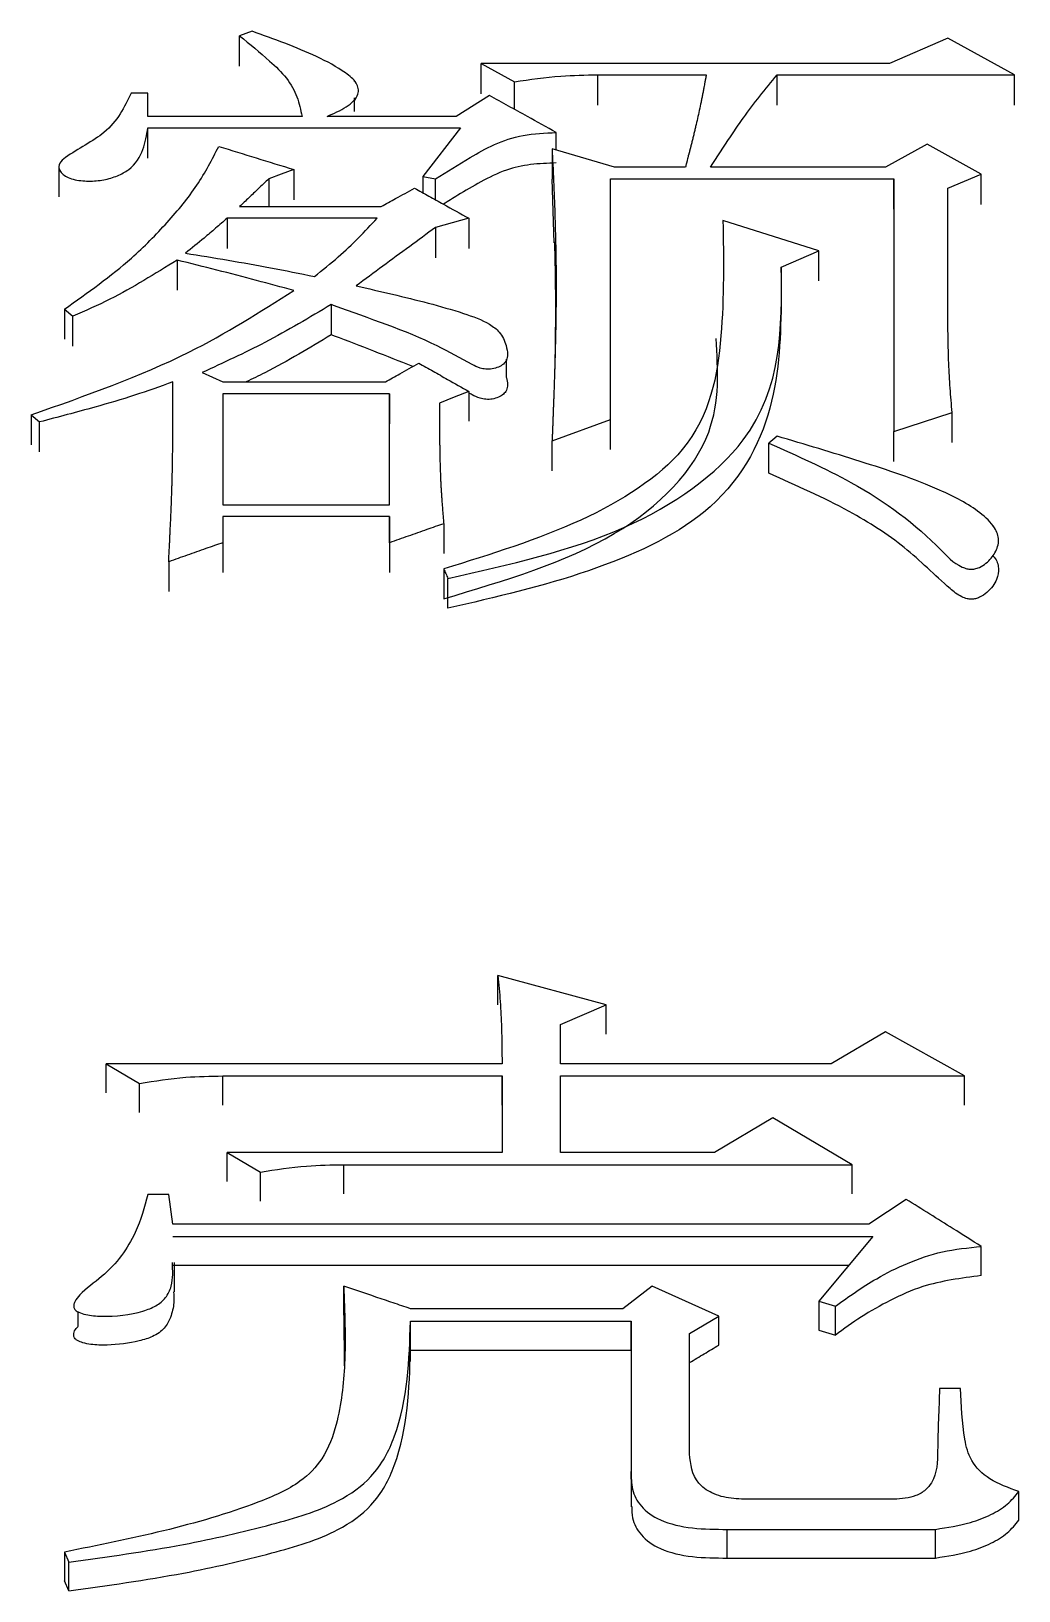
# Model space of a CAD drawing. Header units: millimetres. Extents: x 1852 to 4288, y 681 to 2404.
# Drawn here: x 2404.851 to 2407.414, y 2193.046 to 2197.093 of the extents above; entities that cross this region are included whole.
import ezdxf

# ---------------------------------------------------------------- set-up
doc = ezdxf.new("R2010")
doc.units = ezdxf.units.MM

msp = doc.modelspace()

# ---------------------------------------------------------------- linework, layer by layer
at = {"color": 7, "linetype": 'Continuous', "lineweight": 25}
for p, q in [((2405.4239, 2197.0929), (2405.3915, 2197.081)), ((2405.3915, 2197.0021), (2405.3915, 2197.081)), ((2407.2304, 2197.075), (2407.079, 2197.0095)), ((2407.4035, 2196.9796), (2407.2304, 2197.075)), ((2406.0189, 2197.0095), (2406.1054, 2196.9617)), ((2407.079, 2197.0095), (2406.0189, 2197.0095)), ((2406.0189, 2196.9307), (2406.0189, 2197.0095)), ((2406.3218, 2196.9796), (2406.603, 2196.9796)), ((2406.3218, 2196.9009), (2406.3218, 2196.9796)), ((2406.7869, 2196.9796), (2407.4035, 2196.9796)), ((2407.4035, 2196.9009), (2407.4035, 2196.9796)), ((2405.1535, 2196.9319), (2405.1102, 2196.9319)), ((2405.1535, 2196.872), (2405.1535, 2196.9319)), ((2405.69, 2196.9623), (2405.69, 2196.9642)), ((2406.1054, 2196.89), (2406.1054, 2196.9617)), ((2405.69, 2196.8849), (2405.69, 2196.9198)), ((2406.0405, 2196.9259), (2405.954, 2196.872)), ((2405.5537, 2196.872), (2405.1535, 2196.872)), ((2405.954, 2196.872), (2405.6186, 2196.872)), ((2405.1535, 2196.7635), (2405.1535, 2196.8421)), ((2405.9648, 2196.842), (2405.8675, 2196.716)), ((2406.2136, 2196.7849), (2406.2136, 2196.83)), ((2406.2028, 2196.7881), (2406.2028, 2196.7091)), ((2406.365, 2196.74), (2406.2028, 2196.7881)), ((2407.1763, 2196.8001), (2407.0682, 2196.74)), ((2407.317, 2196.722), (2407.1763, 2196.8001)), ((2404.9225, 2196.7421), (2404.9225, 2196.6632)), ((2405.5321, 2196.734), (2405.5321, 2196.6555)), ((2406.5489, 2196.74), (2406.365, 2196.74)), ((2407.0682, 2196.74), (2406.6138, 2196.74)), ((2405.4672, 2196.71), (2405.4672, 2196.6377)), ((2405.8675, 2196.716), (2405.8675, 2196.6738)), ((2405.8675, 2196.716), (2405.8999, 2196.7099)), ((2406.2081, 2196.5442), (2406.2028, 2196.7091)), ((2406.3542, 2196.7099), (2407.0898, 2196.7099)), ((2406.3542, 2196.0852), (2406.3542, 2196.7099)), ((2407.0898, 2196.7099), (2407.0898, 2196.0546)), ((2407.0898, 2196.6315), (2407.0898, 2196.7099)), ((2407.2304, 2196.6859), (2407.317, 2196.722)), ((2407.2304, 2196.3169), (2407.2304, 2196.6859)), ((2407.317, 2196.6435), (2407.317, 2196.722)), ((2405.7485, 2196.6076), (2405.359, 2196.6076)), ((2405.359, 2196.6076), (2405.359, 2196.5292)), ((2405.3915, 2196.6377), (2405.7593, 2196.6377)), ((2405.9864, 2196.6075), (2405.9864, 2196.5292)), ((2405.8999, 2196.5834), (2405.8999, 2196.5051)), ((2406.8951, 2196.523), (2406.6463, 2196.6015)), ((2406.7977, 2196.4806), (2406.8951, 2196.523)), ((2406.8951, 2196.4448), (2406.8951, 2196.523)), ((2405.2292, 2196.4988), (2405.2292, 2196.4206)), ((2406.7977, 2196.4806), (2406.7977, 2196.4025)), ((2404.9372, 2196.3716), (2404.9588, 2196.3534)), ((2404.9588, 2196.2753), (2404.9588, 2196.3534)), ((2406.0847, 2196.1944), (2406.0847, 2196.2423)), ((2405.3482, 2196.1829), (2405.7701, 2196.1829)), ((2405.9864, 2196.1585), (2405.9864, 2196.0807)), ((2405.3482, 2196.1524), (2405.3482, 2195.8644)), ((2405.7809, 2196.1524), (2405.3482, 2196.1524)), ((2405.7809, 2195.8644), (2405.7809, 2196.1524)), ((2405.7809, 2196.1524), (2405.7809, 2196.0746)), ((2404.8506, 2196.0974), (2404.8723, 2196.0791)), ((2404.8506, 2196.0974), (2404.8506, 2196.0193)), ((2404.8723, 2196.0014), (2404.8723, 2196.0791)), ((2405.2184, 2196.0916), (2405.2184, 2196.1047)), ((2406.2028, 2196.0301), (2406.3542, 2196.0852)), ((2406.3542, 2196.0075), (2406.3542, 2196.0852)), ((2407.0898, 2196.0546), (2407.2413, 2196.1035)), ((2407.2413, 2196.0258), (2407.2413, 2196.1035)), ((2405.7809, 2195.8644), (2405.7809, 2196.0742)), ((2407.0898, 2195.9769), (2407.0898, 2196.0546)), ((2406.2028, 2195.9524), (2406.2028, 2196.0301)), ((2406.7653, 2195.9459), (2406.7653, 2196.0239)), ((2405.3482, 2195.8644), (2405.7809, 2195.8644)), ((2405.7809, 2195.8336), (2405.3482, 2195.8336)), ((2405.3482, 2195.8336), (2405.3482, 2195.7658)), ((2405.7809, 2195.7658), (2405.7809, 2195.8336)), ((2405.7809, 2195.8336), (2405.7809, 2195.7562)), ((2405.9215, 2195.8151), (2405.9215, 2195.7377)), ((2407.3472, 2195.8084), (2407.3472, 2195.8106)), ((2405.3482, 2195.7658), (2405.3482, 2195.6885)), ((2405.7809, 2195.7658), (2405.7809, 2195.6885)), ((2405.2076, 2195.7165), (2405.2076, 2195.6392)), ((2405.9324, 2195.596), (2405.9324, 2195.6732)), ((2406.3434, 2194.5667), (2406.0622, 2194.6429)), ((2406.0622, 2194.5668), (2406.0622, 2194.6429)), ((2406.2244, 2194.5159), (2406.3434, 2194.5667)), ((2406.3434, 2194.4907), (2406.3434, 2194.5667)), ((2406.2244, 2194.414), (2406.2244, 2194.5159)), ((2407.0682, 2194.4968), (2406.9276, 2194.414)), ((2407.2737, 2194.3822), (2407.0682, 2194.4968)), ((2405.0454, 2194.4141), (2405.1319, 2194.363)), ((2406.073, 2194.414), (2405.0454, 2194.4141)), ((2405.3482, 2194.3822), (2406.073, 2194.3822)), ((2405.3482, 2194.3063), (2405.3482, 2194.3822)), ((2406.073, 2194.3822), (2406.073, 2194.184)), ((2406.073, 2194.3064), (2406.073, 2194.3822)), ((2406.9276, 2194.414), (2406.2244, 2194.414)), ((2406.2244, 2194.3822), (2407.2737, 2194.3822)), ((2406.2244, 2194.184), (2406.2244, 2194.3822)), ((2407.2737, 2194.3064), (2407.2737, 2194.3822)), ((2405.1319, 2194.2873), (2405.1319, 2194.363)), ((2406.7761, 2194.2736), (2406.6247, 2194.184)), ((2406.9817, 2194.152), (2406.7761, 2194.2736)), ((2405.3591, 2194.184), (2405.4456, 2194.1327)), ((2406.073, 2194.184), (2405.3591, 2194.184)), ((2406.6247, 2194.184), (2406.2244, 2194.184)), ((2405.6619, 2194.0764), (2405.6619, 2194.152)), ((2405.6619, 2194.152), (2406.9817, 2194.152)), ((2406.9817, 2194.0764), (2406.9817, 2194.152)), ((2405.4456, 2194.0572), (2405.4456, 2194.1327)), ((2405.2076, 2194.075), (2405.1535, 2194.075)), ((2405.2184, 2193.9978), (2405.2076, 2194.075)), ((2407.1223, 2194.0621), (2407.0249, 2193.9978)), ((2407.0249, 2193.9978), (2405.2184, 2193.9978)), ((2405.2184, 2193.9656), (2407.0357, 2193.9656)), ((2407.0357, 2193.9656), (2406.8951, 2193.7979)), ((2407.317, 2193.8645), (2407.317, 2193.9398)), ((2405.223, 2193.8226), (2405.223, 2193.8983)), ((2406.9726, 2193.8903), (2405.2184, 2193.8903)), ((2405.6619, 2193.7615), (2405.6619, 2193.8367)), ((2406.4624, 2193.8367), (2406.3867, 2193.7785)), ((2406.6355, 2193.7591), (2406.4624, 2193.8367)), ((2404.9716, 2193.8083), (2404.9716, 2193.8067)), ((2404.9716, 2193.7708), (2404.9716, 2193.7327)), ((2406.3867, 2193.7785), (2405.835, 2193.7785)), ((2406.8951, 2193.7979), (2406.9384, 2193.785)), ((2406.8951, 2193.7979), (2406.8951, 2193.7228)), ((2406.9384, 2193.7099), (2406.9384, 2193.785)), ((2405.6619, 2193.7615), (2405.6634, 2193.6302)), ((2405.835, 2193.6711), (2405.835, 2193.7462)), ((2405.835, 2193.7462), (2406.4083, 2193.7462)), ((2406.4083, 2193.7462), (2406.4083, 2193.3563)), ((2406.4083, 2193.6711), (2406.4083, 2193.7462)), ((2406.5598, 2193.7138), (2406.6355, 2193.7591)), ((2406.6355, 2193.684), (2406.6355, 2193.7591)), ((2405.8356, 2193.6412), (2405.8356, 2193.7167)), ((2406.5598, 2193.4019), (2406.5598, 2193.7138)), ((2406.8951, 2193.7228), (2406.9384, 2193.7099)), ((2405.835, 2193.6711), (2406.4083, 2193.6711)), ((2406.4083, 2193.6711), (2406.4083, 2193.2817)), ((2407.2629, 2193.5711), (2407.2088, 2193.5711)), ((2406.4083, 2193.3363), (2406.4083, 2193.3563)), ((2406.4083, 2193.3393), (2406.4083, 2193.2646)), ((2407.4144, 2193.2295), (2407.4144, 2193.304)), ((2407.0898, 2193.2844), (2406.722, 2193.2844)), ((2406.6571, 2193.2059), (2407.198, 2193.2059)), ((2406.6571, 2193.1315), (2406.6571, 2193.2059)), ((2407.198, 2193.1315), (2407.198, 2193.2059)), ((2404.9372, 2193.147), (2404.948, 2193.1207)), ((2406.6571, 2193.1315), (2407.198, 2193.1315)), ((2404.948, 2193.0465), (2404.948, 2193.1207)), ((2404.948, 2193.0465), (2404.9372, 2193.0727))]:
    msp.add_line(p, q, dxfattribs=at)
at = {"color": 7, "linetype": 'Continuous', "lineweight": 25, "flags": 128}
for points in [[(2406.7869, 2196.9009), (2406.7869, 2196.928), (2406.7869, 2196.9538), (2406.7869, 2196.9796)], [(2405.1535, 2196.8421), (2405.5592, 2196.8421), (2405.9648, 2196.842)], [(2405.5321, 2196.734), (2405.4997, 2196.722), (2405.4672, 2196.71)], [(2405.9864, 2196.6075), (2405.9432, 2196.5955), (2405.8999, 2196.5834)], [(2404.9372, 2196.3716), (2404.9372, 2196.3429), (2404.9372, 2196.318), (2404.9372, 2196.2935)], [(2405.6295, 2196.3837), (2405.6295, 2196.3608), (2405.6295, 2196.3378), (2405.6295, 2196.3053)], [(2405.2941, 2196.2073), (2405.3212, 2196.1951), (2405.3482, 2196.1829)], [(2405.9864, 2196.1585), (2405.9486, 2196.1432), (2405.9107, 2196.128)], [(2406.7869, 2196.0423), (2406.7761, 2196.0331), (2406.7653, 2196.0239)], [(2405.9215, 2195.6979), (2405.9215, 2195.6664), (2405.9215, 2195.6434), (2405.9215, 2195.6207)], [(2405.0454, 2194.3382), (2405.0454, 2194.3571), (2405.0454, 2194.3761), (2405.0454, 2194.4141)], [(2405.3591, 2194.1084), (2405.3591, 2194.1273), (2405.3591, 2194.1462), (2405.3591, 2194.184)], [(2404.9372, 2193.147), (2404.9372, 2193.1163), (2404.9372, 2193.0945), (2404.9372, 2193.0727)]]:
    msp.add_lwpolyline(points, dxfattribs=at)
at = {"color": 7, "linetype": 'Continuous', "lineweight": 25}
for points, knots in [([(2405.6186, 2196.872), (2405.636, 2196.8796), (2405.67, 2196.8943), (2405.7046, 2196.9257), (2405.6975, 2196.9602), (2405.657, 2196.9937), (2405.5682, 2197.0411), (2405.4813, 2197.0723), (2405.4239, 2197.0929)], [0, 0, 0, 0, 0.121652, 0.238643, 0.329835, 0.425879, 0.621221, 1, 1, 1, 1]), ([(2405.3915, 2197.081), (2405.418, 2197.0594), (2405.4615, 2197.024), (2405.5161, 2196.9721), (2405.5429, 2196.9228), (2405.5501, 2196.8889), (2405.5537, 2196.872)], [0, 0, 0, 0, 0.34464, 0.565757, 0.783533, 1, 1, 1, 1]), ([(2406.1054, 2196.9617), (2406.1452, 2196.9677), (2406.2163, 2196.9783), (2406.2895, 2196.9792), (2406.3218, 2196.9796)], [0, 0, 0, 0, 0.558835, 1, 1, 1, 1]), ([(2406.603, 2196.9796), (2406.6027, 2196.9779), (2406.602, 2196.9744), (2406.6012, 2196.97), (2406.6004, 2196.9656), (2406.5997, 2196.9621), (2406.5991, 2196.9586), (2406.5984, 2196.9551), (2406.5978, 2196.9516), (2406.5969, 2196.9472), (2406.5963, 2196.9437), (2406.5954, 2196.9393), (2406.5946, 2196.9349), (2406.5936, 2196.9296), (2406.5925, 2196.9244), (2406.5915, 2196.9191), (2406.5904, 2196.9139), (2406.5883, 2196.9033), (2406.5836, 2196.8805), (2406.5784, 2196.8577), (2406.5742, 2196.8402), (2406.5725, 2196.8332), (2406.5708, 2196.8262), (2406.5687, 2196.8174), (2406.5669, 2196.8104), (2406.5652, 2196.8034), (2406.5639, 2196.7981), (2406.5628, 2196.7938), (2406.5616, 2196.7894), (2406.5608, 2196.7859), (2406.5599, 2196.7824), (2406.559, 2196.7789), (2406.5581, 2196.7754), (2406.5569, 2196.771), (2406.556, 2196.7675), (2406.5549, 2196.7631), (2406.554, 2196.7596), (2406.5531, 2196.7561), (2406.5522, 2196.7526), (2406.5513, 2196.7491), (2406.5501, 2196.7446), (2406.5494, 2196.7419), (2406.5489, 2196.74)], [0, 0, 0, 0, 0.0219516, 0.0439031, 0.0548788, 0.0768302, 0.0878059, 0.0987817, 0.1207331, 0.1317088, 0.1536602, 0.164636, 0.1865874, 0.2085388, 0.2304903, 0.2524417, 0.2743931, 0.2963446, 0.3841508, 0.5597666, 0.581718, 0.6036694, 0.6475723, 0.6695238, 0.7134267, 0.7353781, 0.7573295, 0.779281, 0.7902567, 0.8122081, 0.8231838, 0.8341595, 0.856111, 0.8670867, 0.8890381, 0.9000138, 0.9219653, 0.932941, 0.9439167, 0.9658681, 0.9768438, 1, 1, 1, 1]), ([(2406.6138, 2196.74), (2406.6311, 2196.7665), (2406.6505, 2196.7962), (2406.6792, 2196.8389), (2406.7162, 2196.8934), (2406.7568, 2196.9429), (2406.7869, 2196.9796)], [0, 0, 0, 0, 0.3251759, 0.3658227, 0.5284141, 1, 1, 1, 1]), ([(2405.1102, 2196.9319), (2405.0925, 2196.8955), (2405.0603, 2196.8298), (2404.9639, 2196.7848), (2404.9224, 2196.7513), (2404.9216, 2196.7354), (2404.9299, 2196.7232), (2404.9425, 2196.7143), (2404.9658, 2196.7062), (2404.9994, 2196.7027), (2405.0395, 2196.7062), (2405.0752, 2196.7168), (2405.1185, 2196.7405), (2405.1438, 2196.7859), (2405.1503, 2196.8234), (2405.1535, 2196.8421)], [0, 0, 0, 0, 0.230957, 0.41792, 0.453924, 0.487897, 0.511171, 0.535166, 0.56028, 0.61217, 0.662892, 0.713404, 0.762519, 0.88154, 1, 1, 1, 1]), ([(2406.2136, 2196.8301), (2406.1887, 2196.8439), (2406.1473, 2196.8668), (2406.0896, 2196.8987), (2406.0569, 2196.9168), (2406.0405, 2196.9259)], [0, 0, 0, 0, 0.432628, 0.7163138, 1, 1, 1, 1]), ([(2405.8999, 2196.7099), (2405.9298, 2196.7286), (2405.9792, 2196.7593), (2406.0511, 2196.8004), (2406.1269, 2196.8267), (2406.1845, 2196.8289), (2406.2136, 2196.83)], [0, 0, 0, 0, 0.334385, 0.552202, 0.773272, 1, 1, 1, 1]), ([(2404.9372, 2196.3716), (2404.9977, 2196.4146), (2405.0969, 2196.4852), (2405.2049, 2196.596), (2405.2852, 2196.692), (2405.3201, 2196.7602), (2405.3374, 2196.7941)], [0, 0, 0, 0, 0.34436, 0.564684, 0.783385, 1, 1, 1, 1]), ([(2405.3374, 2196.7941), (2405.3698, 2196.7841), (2405.4348, 2196.7641), (2405.4997, 2196.744), (2405.5321, 2196.734)], [0, 0, 0, 0, 0.5, 1, 1, 1, 1]), ([(2406.2028, 2196.7881), (2406.2054, 2196.7318), (2406.2105, 2196.6193), (2406.2134, 2196.4919), (2406.2133, 2196.4192), (2406.2132, 2196.4014), (2406.2131, 2196.3961), (2406.2131, 2196.3908), (2406.213, 2196.3855), (2406.213, 2196.3801), (2406.2129, 2196.373), (2406.2128, 2196.3659), (2406.2127, 2196.3588), (2406.2127, 2196.3535), (2406.2126, 2196.3482), (2406.2125, 2196.3428), (2406.2124, 2196.3375), (2406.2123, 2196.3322), (2406.2122, 2196.3251), (2406.2121, 2196.3179), (2406.2119, 2196.3108), (2406.2118, 2196.3055), (2406.2117, 2196.3002), (2406.2116, 2196.2948), (2406.2115, 2196.2895), (2406.2113, 2196.2841), (2406.2112, 2196.2788), (2406.2111, 2196.2735), (2406.2109, 2196.2663), (2406.2107, 2196.2592), (2406.2105, 2196.2521), (2406.2104, 2196.2467), (2406.2102, 2196.2414), (2406.2101, 2196.236), (2406.2099, 2196.2307), (2406.2098, 2196.2253), (2406.2096, 2196.2182), (2406.2093, 2196.2111), (2406.2091, 2196.2039), (2406.2089, 2196.1986), (2406.2088, 2196.1932), (2406.2086, 2196.1879), (2406.2084, 2196.1825), (2406.2082, 2196.1772), (2406.2081, 2196.1718), (2406.2079, 2196.1665), (2406.2076, 2196.1593), (2406.2074, 2196.1522), (2406.2071, 2196.145), (2406.2069, 2196.1397), (2406.2067, 2196.1343), (2406.2065, 2196.129), (2406.2063, 2196.1236), (2406.2061, 2196.1182), (2406.2059, 2196.1111), (2406.2056, 2196.1039), (2406.2053, 2196.0968), (2406.2051, 2196.0914), (2406.2049, 2196.086), (2406.2047, 2196.0807), (2406.2045, 2196.0753), (2406.2043, 2196.0699), (2406.2041, 2196.0646), (2406.2038, 2196.0574), (2406.2036, 2196.0502), (2406.2033, 2196.0431), (2406.2031, 2196.037), (2406.2029, 2196.0326), (2406.2028, 2196.0301)], [0, 0, 0, 0, 0.2246902, 0.4493888, 0.5055613, 0.5125828, 0.5196044, 0.5266259, 0.5336475, 0.540669, 0.5476905, 0.5617336, 0.5687552, 0.5757767, 0.5827982, 0.5898198, 0.5968413, 0.6038628, 0.6108844, 0.6249275, 0.631949, 0.6389705, 0.6459921, 0.6530136, 0.6600352, 0.6670567, 0.6740782, 0.6810998, 0.6881213, 0.7021644, 0.7091859, 0.7162075, 0.723229, 0.7302506, 0.7372721, 0.7442936, 0.7513152, 0.7653583, 0.7723798, 0.7794013, 0.7864229, 0.7934444, 0.800466, 0.8074875, 0.814509, 0.8215306, 0.8285521, 0.8425952, 0.8496167, 0.8566383, 0.8636598, 0.8706814, 0.8777029, 0.8847244, 0.891746, 0.9057891, 0.9128106, 0.9198321, 0.9268537, 0.9338752, 0.9408967, 0.9479183, 0.9549398, 0.9619614, 0.9760044, 0.983026, 0.9900475, 1, 1, 1, 1]), ([(2406.2136, 2196.751), (2406.1912, 2196.7502), (2406.1468, 2196.7487), (2406.0774, 2196.7333), (2406.0177, 2196.7022), (2405.9646, 2196.6717), (2405.9331, 2196.6518), (2405.9209, 2196.6441)], [0, 0, 0, 0, 0.1903016, 0.3781509, 0.6155761, 0.850553, 1, 1, 1, 1]), ([(2405.4672, 2196.71), (2405.4581, 2196.7013), (2405.4409, 2196.6849), (2405.4157, 2196.6608), (2405.3996, 2196.6454), (2405.3915, 2196.6377)], [0, 0, 0, 0, 0.361282, 0.680641, 1, 1, 1, 1]), ([(2405.7593, 2196.6377), (2405.7718, 2196.6447), (2405.7924, 2196.6562), (2405.8213, 2196.6722), (2405.8376, 2196.6813), (2405.8458, 2196.6859)], [0, 0, 0, 0, 0.432649, 0.716324, 1, 1, 1, 1]), ([(2405.8458, 2196.6859), (2405.8583, 2196.6789), (2405.8833, 2196.665), (2405.9301, 2196.6389), (2405.9645, 2196.6198), (2405.9864, 2196.6075)], [0, 0, 0, 0, 0.266242, 0.532485, 1, 1, 1, 1]), ([(2405.8999, 2196.6558), (2405.8999, 2196.6566), (2405.8999, 2196.666), (2405.8999, 2196.6841), (2405.8999, 2196.7013), (2405.8999, 2196.7099)], [0, 0, 0, 0, 0.046124, 0.523062, 1, 1, 1, 1]), ([(2405.359, 2196.6076), (2405.3492, 2196.5989), (2405.3296, 2196.5817), (2405.2939, 2196.5513), (2405.2672, 2196.53), (2405.2509, 2196.517)], [0, 0, 0, 0, 0.2809208, 0.5618542, 1, 1, 1, 1]), ([(2405.5862, 2196.4564), (2405.6071, 2196.4733), (2405.6473, 2196.5057), (2405.7012, 2196.5563), (2405.7327, 2196.5905), (2405.7485, 2196.6076)], [0, 0, 0, 0, 0.349925, 0.674457, 1, 1, 1, 1]), ([(2405.8999, 2196.5834), (2405.8776, 2196.5671), (2405.8323, 2196.5337), (2405.7637, 2196.4833), (2405.7175, 2196.4492), (2405.6944, 2196.4322)], [0, 0, 0, 0, 0.32488, 0.66244, 1, 1, 1, 1]), ([(2406.6463, 2196.6015), (2406.6479, 2196.5027), (2406.651, 2196.3052), (2406.5991, 2196.0113), (2406.2838, 2195.8097), (2406.0439, 2195.7357), (2405.9215, 2195.6979)], [0, 0, 0, 0, 0.273656, 0.546764, 0.768873, 1, 1, 1, 1]), ([(2406.2088, 2196.5464), (2406.2101, 2196.495), (2406.2119, 2196.4201), (2406.2112, 2196.3083), (2406.2103, 2196.252), (2406.2093, 2196.2126), (2406.2091, 2196.2037), (2406.209, 2196.1996)], [0, 0, 0, 0, 0.473463, 0.690195, 0.834332, 0.924078, 1, 1, 1, 1]), ([(2405.2292, 2196.4988), (2405.2006, 2196.4811), (2405.1441, 2196.4462), (2405.0557, 2196.3961), (2404.9912, 2196.3676), (2404.9588, 2196.3534)], [0, 0, 0, 0, 0.338451, 0.66812, 1, 1, 1, 1]), ([(2405.5321, 2196.4201), (2405.5, 2196.4289), (2405.4339, 2196.4469), (2405.333, 2196.4733), (2405.2638, 2196.4903), (2405.2292, 2196.4988)], [0, 0, 0, 0, 0.320379, 0.660141, 1, 1, 1, 1]), ([(2405.2509, 2196.517), (2405.3249, 2196.505), (2405.4376, 2196.4868), (2405.5483, 2196.4642), (2405.5862, 2196.4564)], [0, 0, 0, 0, 0.65698, 1, 1, 1, 1]), ([(2405.9324, 2195.6732), (2406.0917, 2195.7088), (2406.4022, 2195.778), (2406.8021, 2196.0662), (2406.7994, 2196.3245), (2406.7977, 2196.4806)], [0, 0, 0, 0, 0.294377, 0.5735664, 1, 1, 1, 1]), ([(2404.8506, 2196.0974), (2404.9923, 2196.1475), (2405.2436, 2196.2362), (2405.4445, 2196.3643), (2405.5321, 2196.4201)], [0, 0, 0, 0, 0.56421, 1, 1, 1, 1]), ([(2405.6944, 2196.4322), (2405.7257, 2196.425), (2405.8199, 2196.4034), (2405.9379, 2196.3739), (2406.0329, 2196.34), (2406.0716, 2196.31), (2406.0827, 2196.2817), (2406.0885, 2196.257), (2406.0858, 2196.2403), (2406.0772, 2196.2289), (2406.0642, 2196.2209), (2406.048, 2196.2163), (2406.031, 2196.2155), (2406.0123, 2196.2191), (2405.9707, 2196.2406), (2405.8589, 2196.3055), (2405.7249, 2196.3479), (2405.6323, 2196.3827), (2405.6295, 2196.3837)], [0, 0, 0, 0, 0.09118, 0.273688, 0.348082, 0.385671, 0.439079, 0.473308, 0.494951, 0.511315, 0.527714, 0.54364, 0.558961, 0.57304, 0.596062, 0.704689, 0.991099, 1, 1, 1, 1]), ([(2406.7977, 2196.402), (2406.796, 2196.3065), (2406.7926, 2196.1151), (2406.6481, 2195.8411), (2406.2998, 2195.6808), (2406.0561, 2195.6243), (2405.9324, 2195.5957)], [0, 0, 0, 0, 0.2714121, 0.5437348, 0.768302, 1, 1, 1, 1]), ([(2405.6295, 2196.3837), (2405.5733, 2196.3501), (2405.4923, 2196.3017), (2405.377, 2196.2453), (2405.3218, 2196.22), (2405.2941, 2196.2073)], [0, 0, 0, 0, 0.5323403, 0.7660465, 1, 1, 1, 1]), ([(2405.6295, 2196.3053), (2405.5736, 2196.2713), (2405.5029, 2196.2284), (2405.4247, 2196.1908), (2405.4083, 2196.1829)], [0, 0, 0, 0, 0.790335, 1, 1, 1, 1]), ([(2405.841, 2196.2229), (2405.7737, 2196.2497), (2405.7036, 2196.2776), (2405.6324, 2196.3042), (2405.6295, 2196.3053)], [0, 0, 0, 0, 0.960262, 1, 1, 1, 1]), ([(2405.9215, 2195.6204), (2406.0799, 2195.6675), (2406.3873, 2195.759), (2406.6451, 2196.0306), (2406.6335, 2196.2139), (2406.6284, 2196.2957)], [0, 0, 0, 0, 0.37073, 0.719298, 1, 1, 1, 1]), ([(2407.2413, 2196.1035), (2407.2394, 2196.1247), (2407.2357, 2196.1671), (2407.2317, 2196.2382), (2407.2309, 2196.2881), (2407.2304, 2196.3169)], [0, 0, 0, 0, 0.29749, 0.594994, 1, 1, 1, 1]), ([(2405.7701, 2196.1829), (2405.7826, 2196.1899), (2405.8032, 2196.2016), (2405.8321, 2196.2179), (2405.8485, 2196.2271), (2405.8566, 2196.2317)], [0, 0, 0, 0, 0.432649, 0.716324, 1, 1, 1, 1]), ([(2405.8566, 2196.2317), (2405.8691, 2196.2247), (2405.8941, 2196.2106), (2405.9373, 2196.1862), (2405.9681, 2196.1688), (2405.9864, 2196.1585)], [0, 0, 0, 0, 0.2884292, 0.5768584, 1, 1, 1, 1]), ([(2405.2184, 2196.1829), (2405.1854, 2196.1711), (2405.1195, 2196.1475), (2405.0034, 2196.1135), (2404.9203, 2196.0917), (2404.8723, 2196.0791)], [0, 0, 0, 0, 0.2966073, 0.5932554, 1, 1, 1, 1]), ([(2405.2076, 2195.7165), (2405.2079, 2195.7233), (2405.2086, 2195.7369), (2405.2095, 2195.7539), (2405.2101, 2195.7676), (2405.2106, 2195.7778), (2405.211, 2195.7863), (2405.2114, 2195.7948), (2405.212, 2195.8067), (2405.2128, 2195.8237), (2405.2135, 2195.8407), (2405.2142, 2195.8576), (2405.2147, 2195.8712), (2405.2153, 2195.8882), (2405.2158, 2195.9018), (2405.2163, 2195.9187), (2405.2166, 2195.9323), (2405.217, 2195.9458), (2405.2173, 2195.9594), (2405.2175, 2195.9729), (2405.2178, 2195.9899), (2405.2179, 2196.0017), (2405.2181, 2196.0136), (2405.2181, 2196.0203), (2405.2182, 2196.0288), (2405.2183, 2196.0356), (2405.2183, 2196.0423), (2405.2184, 2196.0491), (2405.2184, 2196.0558), (2405.2184, 2196.0643), (2405.2185, 2196.071), (2405.2185, 2196.0795), (2405.2185, 2196.0862), (2405.2185, 2196.0947), (2405.2185, 2196.1014), (2405.2185, 2196.1082), (2405.2185, 2196.1149), (2405.2185, 2196.1217), (2405.2185, 2196.1301), (2405.2185, 2196.1369), (2405.2185, 2196.1453), (2405.2185, 2196.1512), (2405.2185, 2196.1562), (2405.2185, 2196.1596), (2405.2185, 2196.163), (2405.2185, 2196.1672), (2405.2184, 2196.1706), (2405.2184, 2196.1746), (2405.2184, 2196.1784), (2405.2184, 2196.1814), (2405.2184, 2196.1829)], [0, 0, 0, 0, 0.043584, 0.087168, 0.10896, 0.130753, 0.152545, 0.163441, 0.185233, 0.228817, 0.272401, 0.294193, 0.337777, 0.35957, 0.403154, 0.424946, 0.46853, 0.490322, 0.512114, 0.555698, 0.577491, 0.621075, 0.631971, 0.653763, 0.664659, 0.686451, 0.697347, 0.708243, 0.730035, 0.740931, 0.762723, 0.773619, 0.795412, 0.806308, 0.8281, 0.838996, 0.849892, 0.871684, 0.88258, 0.904372, 0.915268, 0.93706, 0.942508, 0.947956, 0.958852, 0.9643, 0.975196, 0.980644, 0.990322, 1, 1, 1, 1]), ([(2406.0841, 2196.1939), (2406.0856, 2196.1879), (2406.0884, 2196.177), (2406.0857, 2196.1621), (2406.0772, 2196.1506), (2406.0642, 2196.1427), (2406.0481, 2196.138), (2406.0311, 2196.1372), (2406.0123, 2196.1408), (2405.9986, 2196.1478), (2405.9894, 2196.1528), (2405.9864, 2196.1543)], [0, 0, 0, 0, 0.167841, 0.302239, 0.404481, 0.506937, 0.606485, 0.702394, 0.790586, 0.934492, 1, 1, 1, 1]), ([(2405.9107, 2196.128), (2405.9107, 2196.0934), (2405.9106, 2196.0566), (2405.911, 2196.0176), (2405.9111, 2196.0111), (2405.9112, 2196.0046), (2405.9113, 2195.9981), (2405.9114, 2195.9927), (2405.9115, 2195.9873), (2405.9116, 2195.9829), (2405.9118, 2195.9775), (2405.9119, 2195.9721), (2405.9121, 2195.9634), (2405.9124, 2195.9547), (2405.9127, 2195.9461), (2405.913, 2195.9396), (2405.9133, 2195.933), (2405.9136, 2195.9244), (2405.914, 2195.9168), (2405.9144, 2195.9092), (2405.9147, 2195.9048), (2405.915, 2195.8994), (2405.9153, 2195.894), (2405.9159, 2195.8853), (2405.9165, 2195.8766), (2405.9173, 2195.8657), (2405.918, 2195.857), (2405.9189, 2195.8462), (2405.9196, 2195.8375), (2405.9206, 2195.8264), (2405.9211, 2195.8197), (2405.9215, 2195.8151)], [0, 0, 0, 0, 0.332695, 0.353489, 0.374282, 0.395075, 0.415869, 0.436662, 0.447059, 0.467852, 0.478249, 0.499042, 0.519836, 0.561422, 0.582216, 0.603009, 0.623803, 0.644596, 0.686183, 0.69658, 0.717373, 0.72777, 0.748563, 0.769356, 0.810943, 0.831737, 0.873323, 0.894117, 0.935704, 0.956497, 1, 1, 1, 1]), ([(2406.7653, 2196.0239), (2406.8386, 2195.9915), (2407.011, 2195.9152), (2407.1665, 2195.7994), (2407.2455, 2195.7111), (2407.2783, 2195.6982), (2407.2897, 2195.6964), (2407.3011, 2195.6975), (2407.3154, 2195.7025), (2407.3354, 2195.7161), (2407.3547, 2195.7402), (2407.3656, 2195.7723), (2407.3519, 2195.8096), (2407.3024, 2195.8564), (2407.1853, 2195.9175), (2407.0025, 2195.9777), (2406.8589, 2196.0207), (2406.7869, 2196.0423)], [0, 0, 0, 0, 0.163724, 0.385241, 0.440262, 0.448909, 0.455116, 0.461357, 0.469621, 0.484499, 0.514444, 0.547094, 0.577932, 0.622921, 0.7083, 0.85364, 1, 1, 1, 1]), ([(2407.3464, 2195.7322), (2407.3478, 2195.7308), (2407.3572, 2195.7211), (2407.3639, 2195.6996), (2407.3581, 2195.6678), (2407.3392, 2195.6417), (2407.3172, 2195.6258), (2407.3023, 2195.6202), (2407.2909, 2195.6187), (2407.2784, 2195.6205), (2407.2579, 2195.6285), (2407.203, 2195.6739), (2407.1234, 2195.756), (2406.9642, 2195.858), (2406.8365, 2195.9144), (2406.7653, 2195.9459)], [0, 0, 0, 0, 0.008144, 0.056335, 0.10468, 0.166294, 0.195487, 0.207762, 0.22017, 0.230769, 0.247104, 0.294712, 0.510537, 0.727046, 1, 1, 1, 1]), ([(2405.9215, 2195.8151), (2405.9068, 2195.81), (2405.8761, 2195.7992), (2405.8292, 2195.7828), (2405.797, 2195.7715), (2405.7809, 2195.7658)], [0, 0, 0, 0, 0.313727, 0.656864, 1, 1, 1, 1]), ([(2405.3482, 2195.7658), (2405.3335, 2195.7607), (2405.3027, 2195.7499), (2405.2559, 2195.7334), (2405.2237, 2195.7221), (2405.2076, 2195.7165)], [0, 0, 0, 0, 0.313727, 0.656864, 1, 1, 1, 1]), ([(2405.9215, 2195.6979), (2405.9234, 2195.6938), (2405.927, 2195.6856), (2405.9306, 2195.6773), (2405.9324, 2195.6732)], [0, 0, 0, 0, 0.499988, 1, 1, 1, 1]), ([(2406.0622, 2194.6429), (2406.0643, 2194.6203), (2406.0686, 2194.5753), (2406.0721, 2194.499), (2406.0727, 2194.4452), (2406.073, 2194.414)], [0, 0, 0, 0, 0.296184, 0.592391, 1, 1, 1, 1]), ([(2405.1319, 2194.363), (2405.1717, 2194.3694), (2405.2428, 2194.3807), (2405.316, 2194.3817), (2405.3482, 2194.3822)], [0, 0, 0, 0, 0.558835, 1, 1, 1, 1]), ([(2405.4456, 2194.1327), (2405.4854, 2194.1391), (2405.5565, 2194.1505), (2405.6297, 2194.1515), (2405.6619, 2194.152)], [0, 0, 0, 0, 0.558835, 1, 1, 1, 1]), ([(2405.1535, 2194.075), (2405.1445, 2194.0417), (2405.1241, 2193.9667), (2405.06, 2193.8768), (2404.9861, 2193.8267), (2404.9652, 2193.8001), (2404.9607, 2193.7881), (2404.961, 2193.7802), (2404.966, 2193.7736), (2404.9762, 2193.7676), (2404.9987, 2193.7609), (2405.0558, 2193.7564), (2405.1207, 2193.7639), (2405.1759, 2193.7847), (2405.2026, 2193.8075), (2405.22, 2193.8463), (2405.2182, 2193.8775), (2405.2171, 2193.898)], [0, 0, 0, 0, 0.1701879, 0.3838773, 0.4848719, 0.5181359, 0.532323, 0.5466703, 0.5562583, 0.5687334, 0.5910321, 0.6364895, 0.7572649, 0.8007855, 0.8443041, 0.8976416, 1, 1, 1, 1]), ([(2407.317, 2193.9399), (2407.2927, 2193.9552), (2407.248, 2193.9832), (2407.1831, 2194.0239), (2407.1426, 2194.0494), (2407.1223, 2194.0621)], [0, 0, 0, 0, 0.375031, 0.687515, 1, 1, 1, 1]), ([(2406.9384, 2193.785), (2406.9729, 2193.8096), (2407.03, 2193.8505), (2407.1241, 2193.8976), (2407.215, 2193.9295), (2407.2828, 2193.9364), (2407.317, 2193.9398)], [0, 0, 0, 0, 0.3332308, 0.5520954, 0.7744581, 1, 1, 1, 1]), ([(2407.317, 2193.8645), (2407.2647, 2193.8576), (2407.179, 2193.8463), (2407.0798, 2193.8009), (2407.0043, 2193.7584), (2406.9603, 2193.726), (2406.9384, 2193.7099)], [0, 0, 0, 0, 0.3464836, 0.5669547, 0.7845718, 1, 1, 1, 1]), ([(2405.6619, 2193.8367), (2405.6646, 2193.7698), (2405.6693, 2193.6502), (2405.6525, 2193.4995), (2405.6156, 2193.3945), (2405.5473, 2193.3212), (2405.3256, 2193.225), (2405.1096, 2193.1816), (2404.9372, 2193.147)], [0, 0, 0, 0, 0.208188, 0.372019, 0.466812, 0.538301, 0.631663, 1, 1, 1, 1]), ([(2405.2201, 2193.8226), (2405.2207, 2193.813), (2405.2222, 2193.7906), (2405.2145, 2193.7585), (2405.1987, 2193.7272), (2405.1688, 2193.7055), (2405.117, 2193.6901), (2405.062, 2193.6833), (2405.0118, 2193.6841), (2404.9862, 2193.6893), (2404.9724, 2193.6944), (2404.9644, 2193.7001), (2404.9607, 2193.7065), (2404.9612, 2193.7159), (2404.9649, 2193.7252), (2404.9709, 2193.7306), (2404.9727, 2193.7322)], [0, 0, 0, 0, 0.095266, 0.223884, 0.321828, 0.420683, 0.505255, 0.691393, 0.784602, 0.831831, 0.866417, 0.887089, 0.907953, 0.933031, 0.980131, 1, 1, 1, 1]), ([(2405.835, 2193.7785), (2405.82, 2193.7836), (2405.79, 2193.7937), (2405.7323, 2193.813), (2405.6896, 2193.8274), (2405.6619, 2193.8367)], [0, 0, 0, 0, 0.2600044, 0.5200088, 1, 1, 1, 1]), ([(2404.948, 2193.1207), (2405.048, 2193.1345), (2405.2273, 2193.1593), (2405.4607, 2193.2131), (2405.6355, 2193.2646), (2405.7483, 2193.3468), (2405.8283, 2193.5078), (2405.8322, 2193.6454), (2405.835, 2193.7462)], [0, 0, 0, 0, 0.205, 0.367779, 0.497733, 0.583522, 0.695132, 1, 1, 1, 1]), ([(2404.948, 2193.0465), (2405.048, 2193.0603), (2405.2273, 2193.085), (2405.4607, 2193.1387), (2405.6355, 2193.1902), (2405.7483, 2193.2723), (2405.8283, 2193.433), (2405.8322, 2193.5705), (2405.835, 2193.6711)], [0, 0, 0, 0, 0.205133, 0.367965, 0.498041, 0.58382, 0.695352, 1, 1, 1, 1]), ([(2406.5598, 2193.6388), (2406.5724, 2193.6463), (2406.5976, 2193.6614), (2406.6229, 2193.6765), (2406.6355, 2193.684)], [0, 0, 0, 0, 0.499999, 1, 1, 1, 1]), ([(2407.2088, 2193.5711), (2407.2066, 2193.5179), (2407.2032, 2193.4371), (2407.2031, 2193.3454), (2407.1732, 2193.3072), (2407.1491, 2193.2927), (2407.1196, 2193.2854), (2407.0998, 2193.2847), (2407.0898, 2193.2844)], [0, 0, 0, 0, 0.492006, 0.747357, 0.812482, 0.879737, 0.939347, 1, 1, 1, 1]), ([(2407.4144, 2193.304), (2407.3877, 2193.3136), (2407.3355, 2193.3323), (2407.2869, 2193.3833), (2407.2672, 2193.4647), (2407.2647, 2193.5273), (2407.2629, 2193.5711)], [0, 0, 0, 0, 0.1956589, 0.3829548, 0.5671446, 1, 1, 1, 1]), ([(2406.722, 2193.2844), (2406.7037, 2193.2843), (2406.6674, 2193.2841), (2406.616, 2193.2976), (2406.5657, 2193.3365), (2406.5622, 2193.3751), (2406.5598, 2193.4019)], [0, 0, 0, 0, 0.19814, 0.3923, 0.578456, 1, 1, 1, 1]), ([(2406.4083, 2193.3563), (2406.4083, 2193.3408), (2406.4083, 2193.3097), (2406.4303, 2193.2636), (2406.485, 2193.2247), (2406.5672, 2193.2062), (2406.627, 2193.206), (2406.6571, 2193.2059)], [0, 0, 0, 0, 0.177785, 0.356958, 0.541697, 0.768829, 1, 1, 1, 1]), ([(2407.198, 2193.2059), (2407.229, 2193.2108), (2407.2798, 2193.2187), (2407.3423, 2193.2427), (2407.3865, 2193.2697), (2407.4052, 2193.2927), (2407.4144, 2193.304)], [0, 0, 0, 0, 0.349141, 0.571236, 0.788179, 1, 1, 1, 1]), ([(2406.4097, 2193.2648), (2406.4098, 2193.255), (2406.4102, 2193.2296), (2406.4306, 2193.1892), (2406.485, 2193.1503), (2406.5672, 2193.1318), (2406.627, 2193.1316), (2406.6571, 2193.1315)], [0, 0, 0, 0, 0.120477, 0.312003, 0.509571, 0.752605, 1, 1, 1, 1]), ([(2407.198, 2193.1315), (2407.229, 2193.1364), (2407.2798, 2193.1443), (2407.3423, 2193.1683), (2407.3865, 2193.1953), (2407.4052, 2193.2182), (2407.4144, 2193.2295)], [0, 0, 0, 0, 0.349259, 0.57138, 0.788286, 1, 1, 1, 1])]:
    msp.add_open_spline(points, degree=3, knots=knots, dxfattribs=at)

doc.saveas('drawing.dxf')
